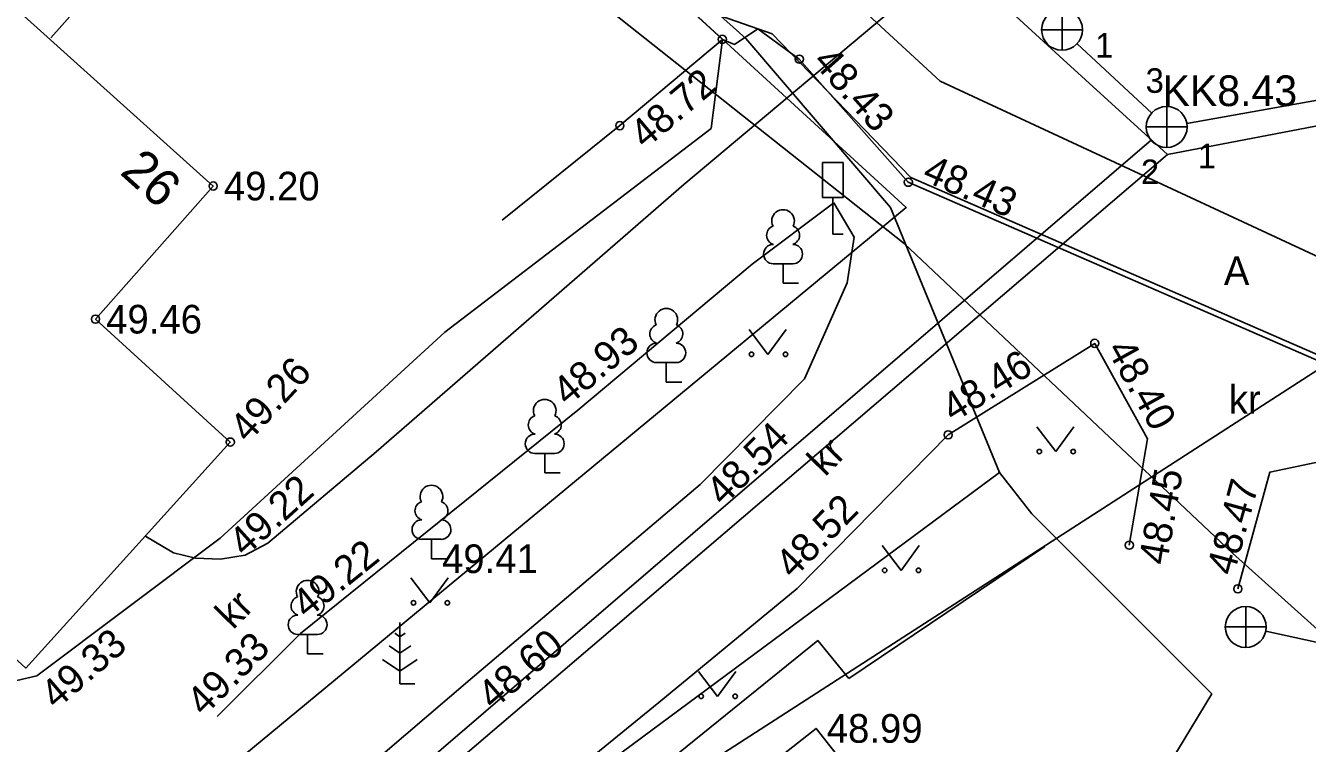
# Model space of a CAD drawing. Extents: x 641418 to 642196, y 6456526 to 6456910.
# Drawn here: x 641920.33 to 641951.67, y 6456616.35 to 6456633.89 of the extents above; entities that cross this region are included whole.
import ezdxf

# ---------------------------------------------------------------- set-up
doc = ezdxf.new("R2010")
doc.units = 0
for name, color, linetype in [('ABIJOONIS', 7, 'Continuous'), ('AED', 7, 'Continuous'), ('HALJASTUS', 7, 'Continuous'), ('HOONE', 7, 'Continuous'), ('KKAEV', 7, 'Continuous'), ('KORGUS', 7, 'Continuous'), ('KTRASS', 7, 'Continuous'), ('LIIKLUS', 7, 'Continuous'), ('MPKAABEL', 7, 'Continuous'), ('PIIR', 7, 'Continuous'), ('PUU', 7, 'Continuous'), ('SITRASS', 7, 'Continuous'), ('TEE', 7, 'Continuous'), ('TORU_NR', 7, 'Continuous'), ('VTRASS', 7, 'Continuous')]:
    doc.layers.add(name, color=color, linetype=linetype)

msp = doc.modelspace()

# ---------------------------------------------------------------- linework, layer by layer
at = {"layer": 'AED'}
msp.add_lwpolyline([(641940.46, 6456617.936), (641939.695, 6456618.864), (641929.728, 6456610.807), (641921.295, 6456603.721)], dxfattribs=at)
at = {"layer": 'HALJASTUS'}
for p, q in [((641938.016, 6456626.466), (641938.479, 6456625.859)), ((641938.479, 6456625.859), (641938.925, 6456626.466)), ((641945.051, 6456624.09), (641945.514, 6456623.483)), ((641945.514, 6456623.483), (641945.96, 6456624.09)), ((641941.269, 6456621.186), (641941.733, 6456620.58)), ((641941.733, 6456620.58), (641942.178, 6456621.186)), ((641929.75, 6456620.394), (641930.213, 6456619.788)), ((641930.213, 6456619.788), (641930.659, 6456620.394)), ((641936.785, 6456618.107), (641937.248, 6456617.5)), ((641937.248, 6456617.5), (641937.694, 6456618.107))]:
    msp.add_line(p, q, dxfattribs=at)
msp.add_lwpolyline([(641940.46, 6456617.936), (641945.252, 6456621.166)], dxfattribs=at)
for centre in [(641938.078, 6456625.859), (641938.907, 6456625.859), (641945.113, 6456623.483), (641945.942, 6456623.483), (641941.332, 6456620.58), (641942.161, 6456620.58), (641929.812, 6456619.788), (641930.641, 6456619.788), (641936.847, 6456617.5), (641937.676, 6456617.5)]:
    msp.add_circle(centre, 0.055, dxfattribs=at)
at = {"layer": 'HOONE'}
for points in [[(641901.29, 6456635.351), (641897.938, 6456638.363), (641902.879, 6456643.862), (641906.237, 6456640.857), (641909.167, 6456644.132), (641924.917, 6456629.972), (641922.039, 6456626.719), (641925.334, 6456623.715), (641920.339, 6456618.19), (641917.044, 6456621.194)], [(641935.643, 6456610.894), (641934.346, 6456612.544), (641939.657, 6456616.717), (641940.954, 6456615.067)]]:
    msp.add_lwpolyline(points, dxfattribs=at)
at = {"layer": 'KKAEV'}
for p, q in [((641945.669, 6456633.292), (641945.669, 6456634.292)), ((641945.169, 6456633.792), (641946.169, 6456633.792)), ((641948.227, 6456630.917), (641948.227, 6456631.917)), ((641947.727, 6456631.417), (641948.727, 6456631.417)), ((641950.16, 6456618.696), (641950.16, 6456619.696)), ((641949.66, 6456619.196), (641950.66, 6456619.196))]:
    msp.add_line(p, q, dxfattribs=at)
for centre in [(641945.669, 6456633.792), (641948.227, 6456631.417), (641950.16, 6456619.196)]:
    msp.add_circle(centre, 0.5, dxfattribs=at)
at = {"layer": 'KORGUS'}
for centre in [(641937.364, 6456633.558), (641939.245, 6456633.073), (641934.858, 6456631.45), (641924.917, 6456629.972), (641941.911, 6456630.066), (641922.039, 6456626.719), (641946.469, 6456626.128), (641925.334, 6456623.715), (641942.884, 6456623.892), (641947.314, 6456621.197), (641949.967, 6456620.13)]:
    msp.add_circle(centre, 0.1, dxfattribs=at)
at = {"layer": 'KTRASS'}
for points in [[(641946.035, 6456633.452), (641947.861, 6456631.757)], [(641948.719, 6456631.505), (641952.373, 6456632.156)], [(641921.287, 6456608.31), (641947.856, 6456631.099)], [(641950.649, 6456619.09), (641961.8, 6456616.659)]]:
    msp.add_lwpolyline(points, dxfattribs=at)
at = {"layer": 'LIIKLUS'}
for p, q in [((641939.815, 6456630.545), (641939.815, 6456629.695)), ((641940.315, 6456630.545), (641939.815, 6456630.545)), ((641940.315, 6456630.545), (641940.315, 6456629.695)), ((641940.315, 6456629.695), (641939.815, 6456629.695)), ((641940.065, 6456629.695), (641940.065, 6456628.795)), ((641940.315, 6456628.795), (641940.065, 6456628.795))]:
    msp.add_line(p, q, dxfattribs=at)
at = {"layer": 'MPKAABEL'}
for points in [[(641971.077, 6456606.183), (641965.5, 6456608.05), (641964.28, 6456608.52), (641958.06, 6456613.62), (641949.84, 6456621), (641941.81, 6456628.57), (641933.67, 6456635.02), (641925.85, 6456641.47), (641918.43, 6456648.85), (641911.82, 6456656.28), (641911.3, 6456657.23), (641910.85, 6456657.28), (641910.52, 6456658.46), (641907.98, 6456660.3), (641898.77, 6456667.64), (641896.97, 6456668.64), (641887.78, 6456671.7), (641879.22, 6456674.56), (641878.513, 6456675.02), (641877.77, 6456674.82), (641877.7, 6456676.82), (641882.3, 6456686.18)], [(641936.482, 6456634.426), (641938.586, 6456633.691), (641941.973, 6456630.184), (641954.58, 6456624.693), (641967.038, 6456612.68)]]:
    msp.add_lwpolyline(points, dxfattribs=at)
at = {"layer": 'PIIR'}
for points in [[(641910.23, 6456658.43), (641864.23, 6456616.57), (641890.4, 6456587.81), (641894.85, 6456590.59), (641941.86, 6456629.45)], [(641934.41, 6456614.19), (641921.24, 6456603.71), (641946.94, 6456573.92), (641969.29, 6456608.08), (641952.06, 6456625.57)]]:
    msp.add_lwpolyline(points, close=True, dxfattribs=at)
at = {"layer": 'PUU'}
for p, q in [((641939.089, 6456628.073), (641938.609, 6456628.073)), ((641938.849, 6456627.598), (641938.849, 6456628.073)), ((641939.229, 6456627.598), (641938.849, 6456627.598)), ((641936.234, 6456625.658), (641935.754, 6456625.658)), ((641935.994, 6456625.183), (641935.994, 6456625.658)), ((641936.374, 6456625.183), (641935.994, 6456625.183)), ((641933.262, 6456623.437), (641932.782, 6456623.437)), ((641933.022, 6456622.962), (641933.022, 6456623.437)), ((641933.402, 6456622.962), (641933.022, 6456622.962)), ((641930.492, 6456621.339), (641930.012, 6456621.339)), ((641930.252, 6456620.864), (641930.252, 6456621.339)), ((641930.632, 6456620.864), (641930.252, 6456620.864)), ((641929.482, 6456619.309), (641929.482, 6456617.809)), ((641927.464, 6456619.014), (641926.984, 6456619.014)), ((641927.224, 6456618.539), (641927.224, 6456619.014)), ((641929.482, 6456618.959), (641929.358, 6456619.042)), ((641929.606, 6456619.042), (641929.482, 6456618.959)), ((641927.604, 6456618.539), (641927.224, 6456618.539)), ((641929.482, 6456618.559), (641929.215, 6456618.737)), ((641929.749, 6456618.737), (641929.482, 6456618.559)), ((641929.058, 6456618.398), (641929.482, 6456618.116)), ((641929.482, 6456618.116), (641929.906, 6456618.398)), ((641929.842, 6456617.809), (641929.482, 6456617.809))]:
    msp.add_line(p, q, dxfattribs=at)
for centre, radius, start, end in [((641938.849, 6456629.118), 0.277, 332.5799, 207.4201), ((641938.679, 6456628.771), 0.233, 109.0217, 253.1415), ((641939.019, 6456628.771), 0.233, 286.8508, 70.9859), ((641938.612, 6456628.31), 0.238, 90.0016, 269.3953), ((641939.086, 6456628.31), 0.238, 270.6047, 89.9984), ((641935.994, 6456626.703), 0.277, 332.5799, 207.4201), ((641935.824, 6456626.356), 0.233, 109.0217, 253.1415), ((641936.164, 6456626.356), 0.233, 286.8508, 70.9859), ((641935.757, 6456625.895), 0.238, 90.0016, 269.3953), ((641936.231, 6456625.895), 0.238, 270.6047, 89.9984), ((641933.022, 6456624.482), 0.277, 332.5799, 207.4201), ((641932.852, 6456624.135), 0.233, 109.0217, 253.1415), ((641933.192, 6456624.135), 0.233, 286.8508, 70.9859), ((641932.785, 6456623.674), 0.238, 90.0016, 269.3953), ((641933.259, 6456623.674), 0.238, 270.6047, 89.9984), ((641930.252, 6456622.384), 0.277, 332.5799, 207.4201), ((641930.082, 6456622.037), 0.233, 109.0217, 253.1415), ((641930.422, 6456622.037), 0.233, 286.8508, 70.9859), ((641930.015, 6456621.576), 0.238, 90.0016, 269.3953), ((641930.489, 6456621.576), 0.238, 270.6047, 89.9984), ((641927.224, 6456620.059), 0.277, 332.5799, 207.4201), ((641927.054, 6456619.712), 0.233, 109.0217, 253.1415), ((641927.394, 6456619.712), 0.233, 286.8508, 70.9859), ((641926.987, 6456619.251), 0.238, 90.0016, 269.3953), ((641927.461, 6456619.251), 0.238, 270.6047, 89.9984)]:
    msp.add_arc(centre, radius, start, end, dxfattribs=at)
at = {"layer": 'SITRASS'}
for points in [[(641920.688, 6456649.29), (641921.748, 6456648.417), (641929.003, 6456641.568), (641937.938, 6456633.579), (641941.476, 6456629.446), (641944.136, 6456622.969), (641944.934, 6456621.958), (641949.329, 6456617.564), (641945.133, 6456610.638), (641945.305, 6456610.21), (641947.965, 6456607.959)], [(641966.579, 6456648.917), (641952.375, 6456643.286), (641950.398, 6456642.341), (641949.594, 6456642.048), (641948.702, 6456641.627), (641947.731, 6456640.841), (641946.88, 6456639.908), (641944.867, 6456637.442), (641942.835, 6456635.393), (641936.42, 6456630.009), (641928.9, 6456623.473), (641926.253, 6456621.245), (641925.697, 6456620.954), (641925.094, 6456620.851), (641924.485, 6456620.88), (641923.948, 6456621.009), (641923.245, 6456621.424)], [(641944.136, 6456622.969), (641933.312, 6456614.945)]]:
    msp.add_lwpolyline(points, dxfattribs=at)
at = {"layer": 'TEE'}
for points in [[(641921.929, 6456647.763), (641923.833, 6456646.011), (641925.292, 6456644.65), (641937.364, 6456633.558), (641934.858, 6456631.45), (641931.982, 6456629.139)], [(641995.055, 6456586.314), (641994.324, 6456587.297), (641993.085, 6456588.926), (641991.81, 6456590.47), (641987.79, 6456594.923), (641983.565, 6456599.271), (641979.274, 6456603.384), (641974.904, 6456607.603), (641970.626, 6456611.853), (641970.536, 6456611.76), (641969.765, 6456612.423), (641969.862, 6456612.537), (641955.524, 6456626.57), (641942.691, 6456632.54), (641930.857, 6456643.443)], [(641937.364, 6456633.558), (641937.088, 6456631.382), (641930.58, 6456626.401), (641925.085, 6456621.369), (641920.603, 6456618.004)], [(641937.364, 6456633.558), (641937.661, 6456633.429)], [(641974.613, 6456604.803), (641965.802, 6456613.519), (641954.347, 6456624.654), (641941.911, 6456630.066), (641939.245, 6456633.073), (641938.23, 6456633.815), (641937.661, 6456633.429)], [(641938.094, 6456628.065), (641940.093, 6456629.56)], [(641940.093, 6456629.56), (641940.59, 6456628.724), (641940.418, 6456627.606)], [(641927.05, 6456619.036), (641933.827, 6456624.494), (641938.094, 6456628.065)], [(641940.418, 6456627.606), (641939.369, 6456625.263), (641936.824, 6456622.677), (641931.201, 6456617.912), (641927.039, 6456614.357), (641924.59, 6456612.451), (641920.311, 6456608.42), (641916.168, 6456603.051)], [(641942.884, 6456623.892), (641946.469, 6456626.128), (641947.762, 6456623.796), (641947.314, 6456621.197)], [(641919.037, 6456597.935), (641919.017, 6456599.707), (641919.269, 6456601.705), (641920.19, 6456603.707), (641920.887, 6456605.025), (641924.762, 6456608.862), (641929.956, 6456612.581), (641935.815, 6456617.351), (641939.193, 6456620.136), (641942.884, 6456623.892)], [(641949.967, 6456620.13), (641950.75, 6456622.982), (641952.18, 6456623.278), (641955.165, 6456621.693), (641961.106, 6456616.964), (641964.22, 6456614.797)], [(641925.014, 6456617.005), (641927.05, 6456619.036)], [(641920.603, 6456618.004), (641919.374, 6456617.719), (641918.754, 6456617.671)]]:
    msp.add_lwpolyline(points, dxfattribs=at)
at = {"layer": 'VTRASS'}
for points in [[(641889.283, 6456701.275), (641889.553, 6456700.575), (641895.131, 6456703.317), (641898.027, 6456697.763), (641899.837, 6456685.69), (641911.078, 6456666.593), (641911.455, 6456666.129), (641911.801, 6456665.676), (641914.525, 6456662.939), (641930.387, 6456646.931), (641942.331, 6456636.151), (641945.693, 6456633.066), (641948.249, 6456630.742), (641952.588, 6456631.576), (641964.673, 6456619.271), (641977.966, 6456606.133), (641985.44, 6456598.481), (641991.684, 6456592.208), (641996.378, 6456585.468)], [(641920.947, 6456633.598), (641931.515, 6456645.458)], [(641948.249, 6456630.742), (641934.743, 6456619.21), (641921.236, 6456607.679), (641915.174, 6456600.252), (641916.097, 6456598.954)]]:
    msp.add_lwpolyline(points, dxfattribs=at)

# ---------------------------------------------------------------- texts
at = {"layer": 'ABIJOONIS'}
msp.add_text('KK8.43', height=0.75, dxfattribs=at).set_placement((641948.127, 6456631.927))
at = {"layer": 'HOONE'}
msp.add_text('26', height=0.9, rotation=318.0429, dxfattribs=at).set_placement((641922.61, 6456630.285))
at = {"layer": 'KORGUS'}
for s, rotation, p in [(' 48.43', 311.5601, (641939.376, 6456633.189)), (' 48.72', 40.0699, (641935.279, 6456630.689)), (' 48.43', 336.4819, (641941.981, 6456630.226)), (' 48.93', 39.9255, (641933.384, 6456624.404)), (' 48.40', 299.0066, (641946.622, 6456626.213)), (' 49.26', 47.2248, (641925.591, 6456623.477)), (' 48.46', 31.9522, (641942.791, 6456624.04)), (' 48.54', 44.9643, (641937.205, 6456621.939)), (' 49.22', 42.1055, (641925.498, 6456620.709)), (' 48.45', 80.2198, (641948.185, 6456620.433)), (' 48.47', 74.648, (641949.798, 6456620.176)), (' 48.52', 45.5001, (641938.908, 6456620.158)), (' 49.22', 38.847, (641927.002, 6456619.209)), (' 49.33', 40.6426, (641920.879, 6456616.989)), (' 48.60', 40.524, (641931.562, 6456616.978)), (' 49.33', 44.9296, (641924.504, 6456616.802))]:
    msp.add_text(s, height=0.7, rotation=rotation, dxfattribs=at).set_placement(p)
for s, p in [(' 49.20', (641924.917, 6456629.622)), (' 49.46', (641922.039, 6456626.369)), (' 49.41', (641930.252, 6456620.514)), (' 48.99', (641939.657, 6456616.367))]:
    msp.add_text(s, height=0.7, dxfattribs=at).set_placement(p)
at = {"layer": 'TEE'}
for s, p in [('A', (641949.625, 6456627.553)), ('kr', (641949.746, 6456624.406))]:
    msp.add_text(s, height=0.7, dxfattribs=at).set_placement(p)
for p in [(641939.875, 6456622.849), (641925.402, 6456619.108)]:
    msp.add_text('kr', height=0.7, rotation=45.5563, dxfattribs=at).set_placement(p)
at = {"layer": 'TORU_NR'}
for s, p in [('1', (641946.478, 6456633.113)), ('3', (641947.712, 6456632.251)), ('1', (641948.988, 6456630.408)), ('2', (641947.598, 6456630.021))]:
    msp.add_text(s, height=0.6, dxfattribs=at).set_placement(p)

doc.saveas('drawing.dxf')
